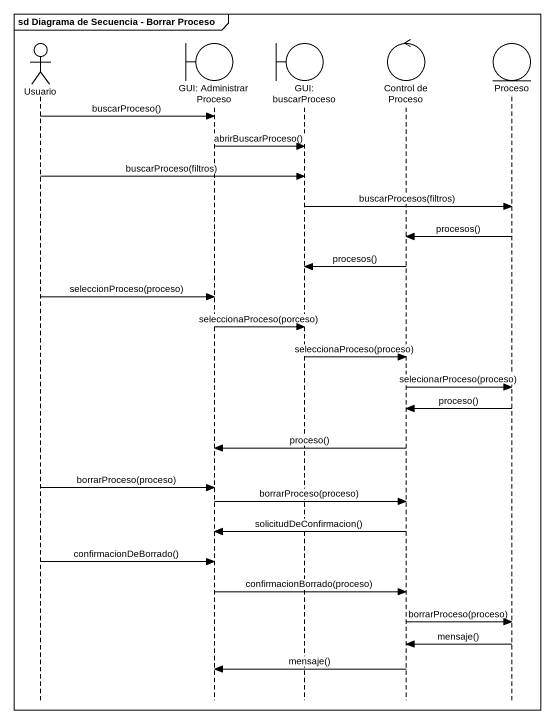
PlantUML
@startuml
mainframe sd Diagrama de Secuencia - Borrar Proceso
hide footbox
actor Usuario
boundary "GUI: Administrar Proceso" as GUI_Administrar_Proceso
boundary "GUI: buscarProceso" as GUI_buscarProceso
control "Control de Proceso" as Control_de_Proceso
entity Proceso

Usuario -> GUI_Administrar_Proceso : buscarProceso()
GUI_Administrar_Proceso -> GUI_buscarProceso : abrirBuscarProceso()
Usuario -> GUI_buscarProceso : buscarProceso(filtros)
GUI_buscarProceso -> Proceso : buscarProcesos(filtros)
Proceso -> Control_de_Proceso : procesos()
Control_de_Proceso -> GUI_buscarProceso : procesos()
Usuario -> GUI_Administrar_Proceso : seleccionProceso(proceso)
GUI_Administrar_Proceso -> GUI_buscarProceso : seleccionaProceso(porceso)
GUI_buscarProceso -> Control_de_Proceso : seleccionaProceso(proceso)
Control_de_Proceso -> Proceso : selecionarProceso(proceso)
Proceso -> Control_de_Proceso : proceso()
Control_de_Proceso -> GUI_Administrar_Proceso : proceso()
Usuario -> GUI_Administrar_Proceso : borrarProceso(proceso)
GUI_Administrar_Proceso -> Control_de_Proceso : borrarProceso(proceso)
Control_de_Proceso -> GUI_Administrar_Proceso : solicitudDeConfirmacion()
Usuario -> GUI_Administrar_Proceso : confirmacionDeBorrado()
GUI_Administrar_Proceso -> Control_de_Proceso : confirmacionBorrado(proceso)
Control_de_Proceso -> Proceso : borrarProceso(proceso)
Proceso -> Control_de_Proceso : mensaje()
Control_de_Proceso -> GUI_Administrar_Proceso : mensaje()
@enduml
